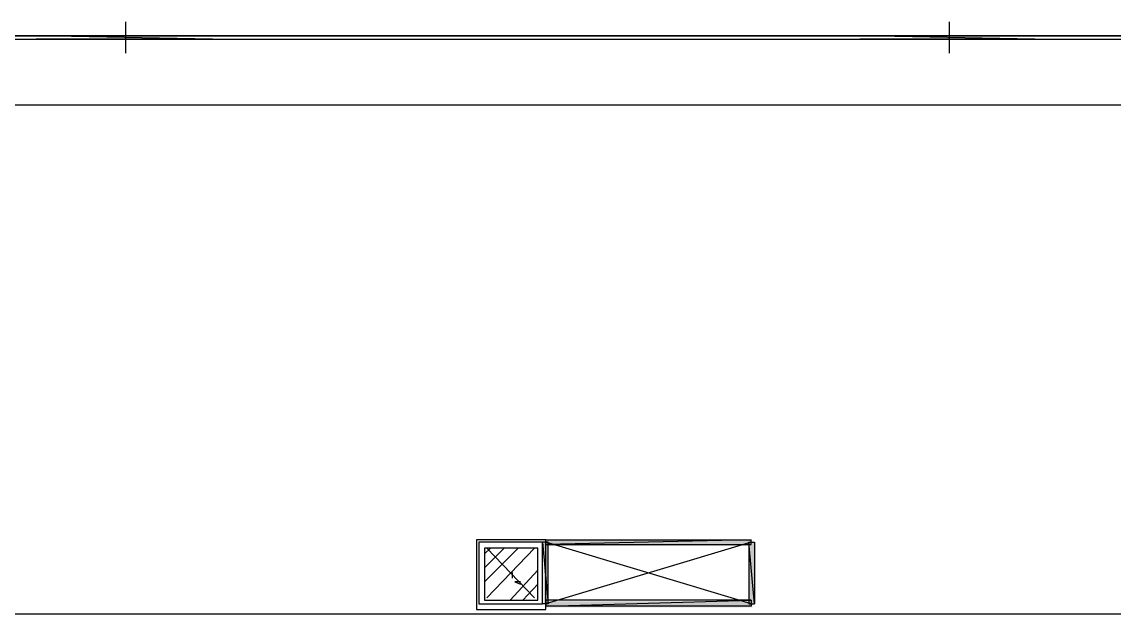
# Model space of a CAD drawing. Header units: millimetres. Extents: x 5 to 415, y 48 to 251.
# Drawn here: x 255.24 to 271.88, y 211.81 to 220.82 of the extents above; entities that cross this region are included whole.
import ezdxf

# ---------------------------------------------------------------- set-up
doc = ezdxf.new("R2010")
doc.units = ezdxf.units.MM
doc.layers.add('H', color=7, linetype='Continuous')
doc.layers.add('P', color=7, linetype='Continuous')

msp = doc.modelspace()

# ---------------------------------------------------------------- hatches: boundary and pattern name
at = {"layer": 'H', "linetype": 'Continuous'}
for points in [[(263.225, 212.848), (263.225, 212.937), (266.365, 212.937), (266.365, 212.848), (263.225, 212.848)], [(263.19, 211.967), (263.19, 212.901), (263.26, 212.901), (263.26, 211.967), (263.19, 211.967)], [(266.312, 211.967), (266.312, 212.901), (266.4, 212.901), (266.4, 211.967), (266.312, 211.967)], [(263.225, 211.914), (263.225, 212.002), (266.365, 212.002), (266.365, 211.914), (263.225, 211.914)]]:
    msp.add_hatch(color=256, dxfattribs=at).paths.add_polyline_path(points)

# ---------------------------------------------------------------- linework, layer by layer
at = {"layer": 'P'}
for points in [[(256.822, 220.821), (256.822, 220.345)], [(269.363, 220.821), (269.363, 220.345)], [(29.704, 220.61), (308.134, 220.61)], [(255.464, 220.61), (244.052, 220.61)], [(255.464, 220.61), (258.145, 220.61)], [(258.145, 220.61), (255.464, 220.61)], [(258.145, 220.557), (255.464, 220.61)], [(258.092, 220.61), (255.552, 220.61)], [(268.005, 220.61), (258.145, 220.61)], [(268.005, 220.61), (270.669, 220.61)], [(270.669, 220.61), (268.005, 220.61)], [(270.669, 220.557), (268.005, 220.61)], [(270.633, 220.61), (268.093, 220.61)], [(298.944, 220.61), (270.669, 220.61)], [(244.052, 220.557), (255.464, 220.557)], [(258.145, 220.557), (255.464, 220.557)], [(255.464, 220.557), (258.145, 220.557)], [(255.464, 220.557), (258.145, 220.557)], [(258.145, 220.557), (268.005, 220.557)], [(270.669, 220.557), (268.005, 220.557)], [(268.005, 220.557), (270.669, 220.557)], [(268.005, 220.557), (270.669, 220.557)], [(270.669, 220.557), (298.944, 220.557)], [(358.599, 219.551), (115.094, 219.551)], [(262.167, 212.937), (262.167, 211.878)], [(263.225, 212.937), (262.167, 212.937)], [(263.225, 211.878), (263.225, 212.937)], [(266.347, 212.937), (263.225, 212.866)], [(266.347, 212.937), (263.225, 212.866)], [(263.225, 212.866), (263.225, 212.937)], [(263.225, 212.937), (266.347, 212.937)], [(266.347, 212.866), (266.347, 212.937)], [(262.202, 212.901), (262.202, 211.967)], [(263.172, 212.901), (262.202, 212.901)], [(262.29, 212.725), (262.378, 212.813)], [(262.29, 212.513), (262.59, 212.813)], [(262.29, 212.302), (262.802, 212.813)], [(262.29, 212.813), (262.29, 212.019)], [(263.102, 212.813), (262.29, 212.813)], [(263.049, 212.055), (262.326, 212.813)], [(262.326, 212.055), (263.049, 212.813)], [(263.102, 212.019), (263.102, 212.813)], [(263.172, 211.967), (263.172, 212.901)], [(263.26, 212.901), (263.172, 212.901)], [(263.172, 212.901), (263.26, 211.967)], [(263.172, 212.901), (263.26, 211.967)], [(263.172, 211.967), (263.172, 212.901)], [(266.347, 212.901), (263.225, 211.967)], [(266.347, 211.967), (263.225, 212.901)], [(263.225, 212.866), (266.347, 212.866)], [(263.26, 211.967), (263.26, 212.901)], [(266.4, 211.967), (266.312, 212.901)], [(266.312, 212.901), (266.312, 211.967)], [(266.4, 211.967), (266.312, 212.901)], [(266.312, 212.901), (266.4, 212.901)], [(266.4, 212.901), (266.4, 211.967)], [(262.678, 212.019), (263.102, 212.478)], [(262.714, 212.355), (262.714, 212.443)], [(262.837, 212.302), (262.749, 212.302)], [(262.749, 212.302), (262.837, 212.266)], [(262.872, 212.019), (263.102, 212.266)], [(262.202, 211.967), (263.172, 211.967)], [(262.29, 212.019), (263.102, 212.019)], [(263.26, 211.967), (263.172, 211.967)], [(263.225, 212.019), (263.225, 211.931)], [(263.225, 211.931), (266.347, 212.019)], [(266.347, 212.019), (263.225, 212.019)], [(263.225, 211.931), (266.347, 212.019)], [(266.347, 211.931), (263.225, 211.931)], [(266.312, 211.967), (266.4, 211.967)], [(266.347, 212.019), (266.347, 211.931)], [(327.995, 211.808), (115.094, 211.808)], [(262.167, 211.878), (263.225, 211.878)]]:
    msp.add_lwpolyline(points, dxfattribs=at)

doc.saveas('drawing.dxf')
